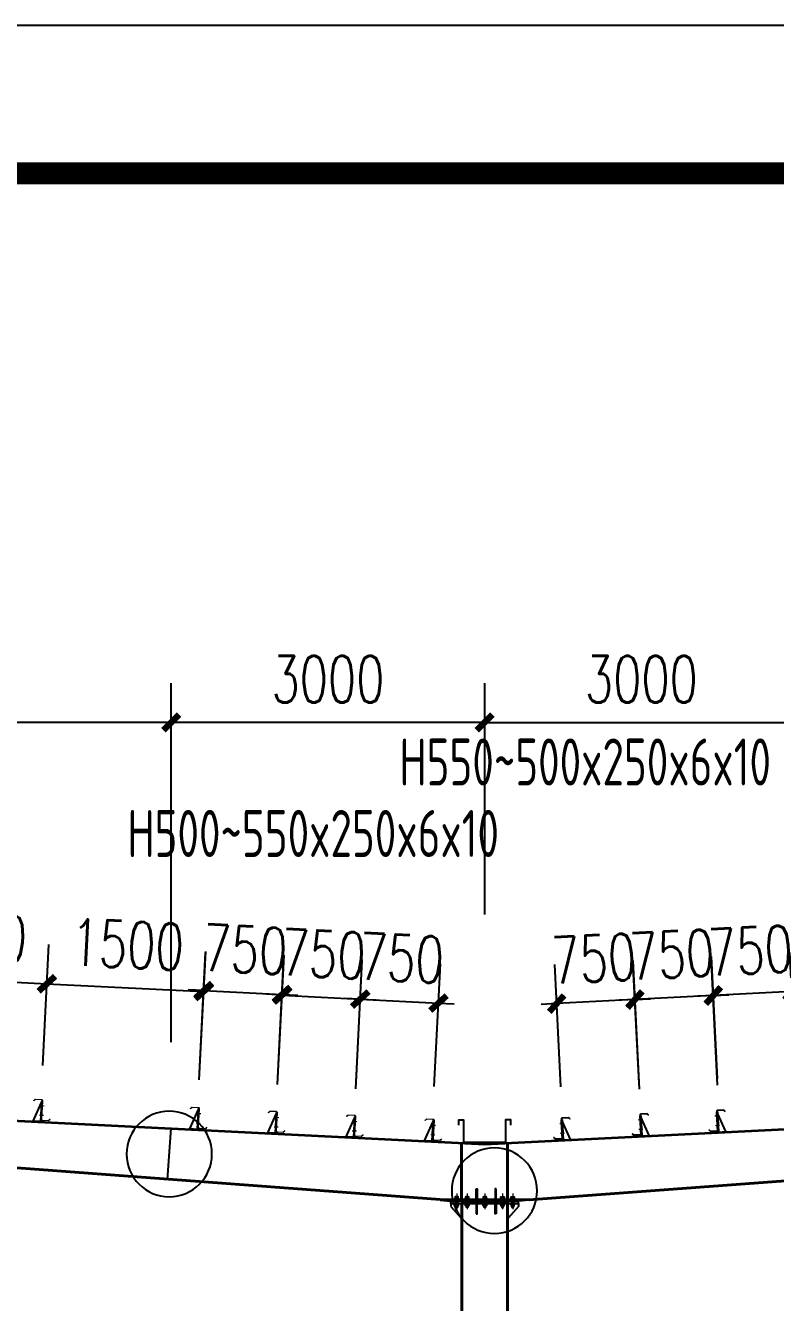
# Model space of a CAD drawing. Extents: x -33967 to 1773478, y -1022458 to -784650.
# Drawn here: x 1702030 to 1709207, y -950678 to -938458 of the extents above; entities that cross this region are included whole.
import ezdxf

# ---------------------------------------------------------------- set-up
doc = ezdxf.new("R2010")
doc.units = 0
doc.header["$LTSCALE"] = 1000
doc.header["$MEASUREMENT"] = 0
doc.linetypes.add('ACAD_ISO02W100', pattern=[15, 12, -3])
for name, color, linetype, lineweight in [('6', 253, 'Continuous', 13), ('檩条', 30, 'Continuous', 5), ('螺栓', 15, 'Continuous', 18)]:
    doc.layers.add(name, color=color, linetype=linetype, lineweight=lineweight)
for name, color, linetype in [('AXIS', 3, 'Continuous'), ('G L', 150, 'Continuous'), ('GL', 150, 'Continuous'), ('GZ', 50, 'Continuous'), ('PUB_TITLE', 4, 'Continuous'), ('SPACE', 7, 'Continuous'), ('TEXT', 7, 'Continuous'), ('天沟', 2, 'Continuous'), ('檩托板', 7, 'Continuous')]:
    doc.layers.add(name, color=color, linetype=linetype)
doc.styles.add('_TCH_DIM_T3', font='SIMPLEX', dxfattribs={"width": 0.705882, "bigfont": 'GBCBIG'})
doc.styles.add('TSSD_Norm', font='tssdeng.shx', dxfattribs={"bigfont": 'hztxt.shx'})
doc.dimstyles.new('TCH_150_1', dxfattribs={"dimtxt": 446.25, "dimasz": 150, "dimexe": 375, "dimexo": 450, "dimgap": 189.375, "dimtad": 1, "dimdec": 0, "dimzin": 0, "dimdsep": 46, "dimtxsty": '_TCH_DIM_T3', "dimblk": 'ARCHTICK', "dimcen": 0.09, "dimclrd": 256, "dimclre": 256, "dimclrt": 7, "dimazin": 2, "dimtfac": 1, "dimtdec": 0, "dimtix": 1, "dimtmove": 2, "dimatfit": 3, "dimfxl": 1, "dimtolj": 1, "dimtzin": 0, "dimarcsym": 0})
pattern_1 = [(180, (1878132.074, -883461.571), (-3e-12, -6.37031987), []), (180, (1878132.074, -883464.756), (-3e-12, -6.37031987), [3.18515994, -1.59257997])]
pattern_2 = [(180, (1878132.074, -883461.571), (-3e-12, -6.37031987), []), (180, (1878132.074, -883464.756), (-3e-12, -6.37031987), [3.18515994, -1.59257997])]
pattern_3 = [(180, (1877962.355, -883461.571), (-3e-12, -6.37031987), []), (180, (1877962.355, -883464.756), (-3e-12, -6.37031987), [3.18515994, -1.59257997])]
pattern_4 = [(180, (1877962.355, -883461.571), (-3e-12, -6.37031987), []), (180, (1877962.355, -883464.756), (-3e-12, -6.37031987), [3.18515994, -1.59257997])]
pattern_5 = [(180, (1877862.355, -883461.571), (-3e-12, -6.37031987), []), (180, (1877862.355, -883464.756), (-3e-12, -6.37031987), [3.18515994, -1.59257997])]
pattern_6 = [(180, (1877862.355, -883461.571), (-3e-12, -6.37031987), []), (180, (1877862.355, -883464.756), (-3e-12, -6.37031987), [3.18515994, -1.59257997])]
pattern_7 = [(180, (1878014.3554, -883461.571), (-3e-12, -6.37031987), []), (180, (1878014.3554, -883464.756), (-3e-12, -6.37031987), [3.18515994, -1.59257997])]
pattern_8 = [(180, (1878014.3554, -883461.571), (-3e-12, -6.37031987), []), (180, (1878014.3554, -883464.756), (-3e-12, -6.37031987), [3.18515994, -1.59257997])]
pattern_9 = [(180, (1877912.3554, -883461.571), (-3e-12, -6.37031987), []), (180, (1877912.3554, -883464.756), (-3e-12, -6.37031987), [3.18515994, -1.59257997])]
pattern_10 = [(180, (1877912.3554, -883461.571), (-3e-12, -6.37031987), []), (180, (1877912.3554, -883464.756), (-3e-12, -6.37031987), [3.18515994, -1.59257997])]

# ---------------------------------------------------------------- blocks, each defined once
blk = doc.blocks.new('LT')
at = {"layer": '檩托板', "elevation": 0}
for points in [[(1356482, 98210), (1356488, 98210), (1356498, 98018), (1356492, 98018)], [(1356488, 98200), (1356498, 98018), (1356568, 98022)]]:
    blk.add_lwpolyline(points, close=True, dxfattribs=at)
at = {"layer": '檩条', "color": 1, "linetype": 'Continuous'}
for p, q in [((1356504, 98171, -2), (1356464, 98169, -2)), ((1356509, 98080, -2), (1356469, 98078, -2))]:
    blk.add_line(p, q, dxfattribs=at)
at = {"layer": '檩条', "elevation": -2}
blk.add_lwpolyline([(1356481, 98215, -0.414214), (1356491, 98225), (1356547, 98228), (1356561, 98215), (1356563, 98218), (1356548, 98231), (1356488, 98228, 0.414214), (1356478, 98217), (1356488, 98041, -0.414214), (1356478, 98030), (1356423, 98027), (1356408, 98040), (1356406, 98038), (1356421, 98024), (1356481, 98027, 0.414214), (1356491, 98038), (1356481, 98215)], format="xyb", dxfattribs=at)
at = {"layer": '檩条', "color": 1, "linetype": 'Continuous'}
for points in [[(1356481, 98158, -2), (1356480, 98182, -2), (1356490, 98158, -2), (1356489, 98182, -2)], [(1356485, 98091, -2), (1356486, 98066, -2), (1356494, 98091, -2), (1356495, 98067, -2)]]:
    blk.add_solid(points, dxfattribs=at)
blk = doc.blocks.new('_ArchTick')
at = {"color": 0, "linetype": 'ByBlock', "const_width": 0.4}
blk.add_lwpolyline([(-0.5, -0.5), (0.5, 0.5)], dxfattribs=at)
blk = doc.blocks.new('*D783')
at = {"layer": 'AXIS', "lineweight": -2, "transparency": 16777216}
for p, q in [((1700696, -948334), (1700754, -947178)), ((1702195, -948409), (1702252, -947253)), ((1700735, -947553), (1702234, -947628))]:
    blk.add_line(p, q, dxfattribs=at)
at = {"layer": 'Defpoints', "color": 0, "transparency": 16777216}
for p in [(1702234, -947628), (1700674, -948784, 0), (1702172, -948859, 0)]:
    blk.add_point(p, dxfattribs=at)
at = {"layer": 'AXIS', "lineweight": -2, "transparency": 16777216, "xscale": 150, "yscale": 150, "zscale": 150}
for p, rotation in [((1700735, -947553), 177.1375947688727), ((1702234, -947628), 357.1375947688728)]:
    blk.add_blockref('_ArchTick', p, dxfattribs=dict(at, rotation=rotation))
at = {"layer": 'AXIS', "color": 7, "transparency": 16777216, "insert": (1701505, -947178), "char_height": 446.2, "attachment_point": 5, "rotation": 357.1376, "style": '_TCH_DIM_T3'}
blk.add_mtext('\\A1;1500', dxfattribs=at)
blk = doc.blocks.new('*D786')
at = {"layer": 'AXIS', "lineweight": -2, "transparency": 16777216}
for p, q in [((1702196, -948409), (1702254, -947253)), ((1703695, -948484), (1703752, -947328)), ((1702235, -947628), (1703734, -947703))]:
    blk.add_line(p, q, dxfattribs=at)
at = {"layer": 'Defpoints', "color": 0, "transparency": 16777216}
for p in [(1703734, -947703), (1702174, -948859, 0), (1703672, -948934, 0)]:
    blk.add_point(p, dxfattribs=at)
at = {"layer": 'AXIS', "lineweight": -2, "transparency": 16777216, "xscale": 150, "yscale": 150, "zscale": 150}
for p, rotation in [((1702235, -947628), 177.1375947688727), ((1703734, -947703), 357.1375947688728)]:
    blk.add_blockref('_ArchTick', p, dxfattribs=dict(at, rotation=rotation))
at = {"layer": 'AXIS', "color": 7, "transparency": 16777216, "insert": (1703005, -947253), "char_height": 446.2, "attachment_point": 5, "rotation": 357.1376, "style": '_TCH_DIM_T3'}
blk.add_mtext('\\A1;1500', dxfattribs=at)
blk = doc.blocks.new('*D787')
at = {"layer": 'AXIS', "lineweight": -2, "transparency": 16777216}
for p, q in [((1703693, -948549), (1703754, -947318)), ((1704445, -948529), (1704504, -947356)), ((1703736, -947693), (1703586, -947685)), ((1703736, -947693), (1704485, -947730)), ((1704485, -947730), (1704635, -947738))]:
    blk.add_line(p, q, dxfattribs=at)
at = {"layer": 'Defpoints', "color": 0, "transparency": 16777216}
for p in [(1704485, -947730), (1703670, -948999, 0), (1704423, -948979, 0)]:
    blk.add_point(p, dxfattribs=at)
at = {"layer": 'AXIS', "lineweight": -2, "transparency": 16777216, "xscale": 150, "yscale": 150, "zscale": 150}
for p, rotation in [((1703736, -947693), 357.1375947688728), ((1704485, -947730), 177.1375947688727)]:
    blk.add_blockref('_ArchTick', p, dxfattribs=dict(at, rotation=rotation))
at = {"layer": 'AXIS', "color": 7, "transparency": 16777216, "insert": (1704131, -947300), "char_height": 446.2, "attachment_point": 5, "rotation": 357.1376, "style": '_TCH_DIM_T3'}
blk.add_mtext('\\A1;750', dxfattribs=at)
blk = doc.blocks.new('*D788')
at = {"layer": 'AXIS', "lineweight": -2, "transparency": 16777216}
for p, q in [((1704442, -948593), (1704503, -947362)), ((1705194, -948573), (1705253, -947400)), ((1704485, -947737), (1704335, -947729)), ((1704485, -947737), (1705234, -947774)), ((1705234, -947774), (1705384, -947782))]:
    blk.add_line(p, q, dxfattribs=at)
at = {"layer": 'Defpoints', "color": 0, "transparency": 16777216}
for p in [(1705234, -947774), (1704419, -949042, 0), (1705171, -949022, 0)]:
    blk.add_point(p, dxfattribs=at)
at = {"layer": 'AXIS', "lineweight": -2, "transparency": 16777216, "xscale": 150, "yscale": 150, "zscale": 150}
for p, rotation in [((1704485, -947737), 357.1375947688728), ((1705234, -947774), 177.1375947688727)]:
    blk.add_blockref('_ArchTick', p, dxfattribs=dict(at, rotation=rotation))
at = {"layer": 'AXIS', "color": 7, "transparency": 16777216, "insert": (1704880, -947343), "char_height": 446.2, "attachment_point": 5, "rotation": 357.1376, "style": '_TCH_DIM_T3'}
blk.add_mtext('\\A1;750', dxfattribs=at)
blk = doc.blocks.new('*D789')
at = {"layer": 'AXIS', "lineweight": -2, "transparency": 16777216}
for p, q in [((1705190, -948632), (1705252, -947401)), ((1705942, -948612), (1706001, -947438)), ((1705233, -947775), (1705083, -947768)), ((1705233, -947775), (1705982, -947813)), ((1705982, -947813), (1706132, -947820))]:
    blk.add_line(p, q, dxfattribs=at)
at = {"layer": 'Defpoints', "color": 0, "transparency": 16777216}
for p in [(1705982, -947813), (1705168, -949081, 0), (1705920, -949061, 0)]:
    blk.add_point(p, dxfattribs=at)
at = {"layer": 'AXIS', "lineweight": -2, "transparency": 16777216, "xscale": 150, "yscale": 150, "zscale": 150}
for p, rotation in [((1705233, -947775), 357.1375947688728), ((1705982, -947813), 177.1375947688727)]:
    blk.add_blockref('_ArchTick', p, dxfattribs=dict(at, rotation=rotation))
at = {"layer": 'AXIS', "color": 7, "transparency": 16777216, "insert": (1705628, -947382), "char_height": 446.2, "attachment_point": 5, "rotation": 357.1376, "style": '_TCH_DIM_T3'}
blk.add_mtext('\\A1;750', dxfattribs=at)
blk = doc.blocks.new('*D769')
at = {"layer": 'AXIS', "lineweight": -2, "transparency": 16777216}
for p, q in [((1708653, -948539), (1708595, -947366)), ((1709405, -948559), (1709344, -947328)), ((1708613, -947740), (1708464, -947748)), ((1709363, -947703), (1708613, -947740)), ((1709363, -947703), (1709512, -947695))]:
    blk.add_line(p, q, dxfattribs=at)
at = {"layer": 'Defpoints', "color": 0, "transparency": 16777216}
for p in [(1708613, -947740), (1708676, -948989, 0), (1709428, -949009, 0)]:
    blk.add_point(p, dxfattribs=at)
at = {"layer": 'AXIS', "lineweight": -2, "transparency": 16777216, "xscale": 150, "yscale": 150, "zscale": 150}
for p, rotation in [((1709363, -947703), 182.8624052311272), ((1708613, -947740), 2.862405231127226)]:
    blk.add_blockref('_ArchTick', p, dxfattribs=dict(at, rotation=rotation))
at = {"layer": 'AXIS', "color": 7, "transparency": 16777216, "insert": (1708967, -947310), "char_height": 446.2, "attachment_point": 5, "rotation": 2.8624, "style": '_TCH_DIM_T3'}
blk.add_mtext('\\A1;750', dxfattribs=at)
blk = doc.blocks.new('*D770')
at = {"layer": 'AXIS', "lineweight": -2, "transparency": 16777216}
for p, q in [((1708653, -948598), (1708592, -947367)), ((1707901, -948578), (1707842, -947404)), ((1708610, -947741), (1707861, -947779)), ((1708610, -947741), (1708760, -947734)), ((1707861, -947779), (1707711, -947786))]:
    blk.add_line(p, q, dxfattribs=at)
at = {"layer": 'Defpoints', "color": 0, "transparency": 16777216}
for p in [(1707861, -947779), (1707924, -949027, 0), (1708676, -949047, 0)]:
    blk.add_point(p, dxfattribs=at)
at = {"layer": 'AXIS', "lineweight": -2, "transparency": 16777216, "xscale": 150, "yscale": 150, "zscale": 150}
for p, rotation in [((1707861, -947779), 2.862405231127226), ((1708610, -947741), 182.8624052311272)]:
    blk.add_blockref('_ArchTick', p, dxfattribs=dict(at, rotation=rotation))
at = {"layer": 'AXIS', "color": 7, "transparency": 16777216, "insert": (1708215, -947348), "char_height": 446.2, "attachment_point": 5, "rotation": 2.8624, "style": '_TCH_DIM_T3'}
blk.add_mtext('\\A1;750', dxfattribs=at)
blk = doc.blocks.new('*D771')
at = {"layer": 'AXIS', "lineweight": -2, "transparency": 16777216}
for p, q in [((1707153, -948616), (1707094, -947443)), ((1707905, -948636), (1707844, -947406)), ((1707113, -947818), (1706963, -947825)), ((1707862, -947780), (1707113, -947818)), ((1707862, -947780), (1708012, -947773))]:
    blk.add_line(p, q, dxfattribs=at)
at = {"layer": 'Defpoints', "color": 0, "transparency": 16777216}
for p in [(1707113, -947818), (1707175, -949066, 0), (1707928, -949086, 0)]:
    blk.add_point(p, dxfattribs=at)
at = {"layer": 'AXIS', "lineweight": -2, "transparency": 16777216, "xscale": 150, "yscale": 150, "zscale": 150}
for p, rotation in [((1707113, -947818), 2.862405231127226), ((1707862, -947780), 182.8624052311272)]:
    blk.add_blockref('_ArchTick', p, dxfattribs=dict(at, rotation=rotation))
at = {"layer": 'AXIS', "color": 7, "transparency": 16777216, "insert": (1707467, -947387), "char_height": 446.2, "attachment_point": 5, "rotation": 2.8624, "style": '_TCH_DIM_T3'}
blk.add_mtext('\\A1;750', dxfattribs=at)
blk = doc.blocks.new('*D1952')
at = {"layer": 'AXIS', "lineweight": -2, "transparency": 16777216}
for p, q in [((1697424, -948186), (1697424, -944752)), ((1703424, -947415), (1703424, -944752)), ((1703424, -945127), (1697424, -945127))]:
    blk.add_line(p, q, dxfattribs=at)
at = {"layer": 'Defpoints', "color": 0, "transparency": 16777216}
for p in [(1697424, -945127), (1703424, -947865), (1697424, -948636, 3)]:
    blk.add_point(p, dxfattribs=at)
at = {"layer": 'AXIS', "lineweight": -2, "transparency": 16777216, "xscale": 150, "yscale": 150, "zscale": 150, "rotation": 180}
blk.add_blockref('_ArchTick', (1697424, -945127), dxfattribs=at)
at = {"layer": 'AXIS', "lineweight": -2, "transparency": 16777216, "xscale": 150, "yscale": 150, "zscale": 150}
blk.add_blockref('_ArchTick', (1703424, -945127), dxfattribs=at)
at = {"layer": 'AXIS', "color": 7, "transparency": 16777216, "insert": (1700424, -944714), "char_height": 446.2, "attachment_point": 5, "style": '_TCH_DIM_T3'}
blk.add_mtext('\\A1;6000', dxfattribs=at)
blk = doc.blocks.new('*D1954')
at = {"layer": 'AXIS', "lineweight": -2, "transparency": 16777216}
for p, q in [((1706424, -946965), (1706424, -944752)), ((1709424, -948186), (1709424, -944752)), ((1706424, -945127), (1709424, -945127))]:
    blk.add_line(p, q, dxfattribs=at)
at = {"layer": 'Defpoints', "color": 0, "transparency": 16777216}
for p in [(1709424, -945127), (1706424, -947415), (1709424, -948636, 3)]:
    blk.add_point(p, dxfattribs=at)
at = {"layer": 'AXIS', "lineweight": -2, "transparency": 16777216, "xscale": 150, "yscale": 150, "zscale": 150, "rotation": 180}
blk.add_blockref('_ArchTick', (1706424, -945127), dxfattribs=at)
at = {"layer": 'AXIS', "lineweight": -2, "transparency": 16777216, "xscale": 150, "yscale": 150, "zscale": 150}
blk.add_blockref('_ArchTick', (1709424, -945127), dxfattribs=at)
at = {"layer": 'AXIS', "color": 7, "transparency": 16777216, "insert": (1707924, -944714), "char_height": 446.2, "attachment_point": 5, "style": '_TCH_DIM_T3'}
blk.add_mtext('\\A1;3000', dxfattribs=at)
blk = doc.blocks.new('*D1953')
at = {"layer": 'AXIS', "lineweight": -2, "transparency": 16777216}
for p, q in [((1703424, -948186), (1703424, -944752)), ((1706424, -946965), (1706424, -944752)), ((1706424, -945127), (1703424, -945127))]:
    blk.add_line(p, q, dxfattribs=at)
at = {"layer": 'Defpoints', "color": 0, "transparency": 16777216}
for p in [(1703424, -945127), (1706424, -947415), (1703424, -948636, 3)]:
    blk.add_point(p, dxfattribs=at)
at = {"layer": 'AXIS', "lineweight": -2, "transparency": 16777216, "xscale": 150, "yscale": 150, "zscale": 150, "rotation": 180}
blk.add_blockref('_ArchTick', (1703424, -945127), dxfattribs=at)
at = {"layer": 'AXIS', "lineweight": -2, "transparency": 16777216, "xscale": 150, "yscale": 150, "zscale": 150}
blk.add_blockref('_ArchTick', (1706424, -945127), dxfattribs=at)
at = {"layer": 'AXIS', "color": 7, "transparency": 16777216, "insert": (1704924, -944714), "char_height": 446.2, "attachment_point": 5, "style": '_TCH_DIM_T3'}
blk.add_mtext('\\A1;3000', dxfattribs=at)

msp = doc.modelspace()

# ---------------------------------------------------------------- hatches: boundary and pattern name
at = {"layer": '螺栓'}
h = msp.add_hatch(dxfattribs=at)
h.set_pattern_fill('BRASS', color=256, scale=1.0032, angle=180, style=0)
h.set_pattern_definition(pattern_5)
h.paths.add_polyline_path([(1706145.9, -949756.1), (1706145.9, -949769.8), (1706166, -949769.8), (1706166, -949756.1)])
h = msp.add_hatch(dxfattribs=at)
h.set_pattern_fill('BRASS', color=256, scale=1.0032, angle=180, style=0)
h.set_pattern_definition(pattern_6)
h.paths.add_polyline_path([(1706145.9, -949756.1), (1706145.9, -949769.8), (1706166, -949769.8), (1706166, -949756.1)])
h = msp.add_hatch(dxfattribs=at)
h.set_pattern_fill('BRASS', color=256, scale=1.0032, angle=180, style=0)
h.set_pattern_definition(pattern_5)
h.paths.add_polyline_path([(1706145.9, -949756.1), (1706145.9, -949769.8), (1706166, -949769.8), (1706166, -949756.1)])
h = msp.add_hatch(dxfattribs=at)
h.set_pattern_fill('BRASS', color=256, scale=1.0032, angle=180, style=0)
h.set_pattern_definition(pattern_6)
h.paths.add_polyline_path([(1706145.9, -949756.1), (1706145.9, -949769.8), (1706166, -949769.8), (1706166, -949756.1)])
h = msp.add_hatch(dxfattribs=at)
h.set_pattern_fill('BRASS', color=256, scale=1.0032, angle=180, style=0)
h.set_pattern_definition(pattern_3)
h.paths.add_polyline_path([(1706245.9, -949756.1), (1706245.9, -949769.8), (1706266, -949769.8), (1706266, -949756.1)])
h = msp.add_hatch(dxfattribs=at)
h.set_pattern_fill('BRASS', color=256, scale=1.0032, angle=180, style=0)
h.set_pattern_definition(pattern_4)
h.paths.add_polyline_path([(1706245.9, -949756.1), (1706245.9, -949769.8), (1706266, -949769.8), (1706266, -949756.1)])
h = msp.add_hatch(dxfattribs=at)
h.set_pattern_fill('BRASS', color=256, scale=1.0032, angle=180, style=0)
h.set_pattern_definition(pattern_3)
h.paths.add_polyline_path([(1706245.9, -949756.1), (1706245.9, -949769.8), (1706266, -949769.8), (1706266, -949756.1)])
h = msp.add_hatch(dxfattribs=at)
h.set_pattern_fill('BRASS', color=256, scale=1.0032, angle=180, style=0)
h.set_pattern_definition(pattern_4)
h.paths.add_polyline_path([(1706245.9, -949756.1), (1706245.9, -949769.8), (1706266, -949769.8), (1706266, -949756.1)])
h = msp.add_hatch(dxfattribs=at)
h.set_pattern_fill('BRASS', color=256, scale=1.0032, angle=180, style=0)
h.set_pattern_definition(pattern_1)
h.paths.add_polyline_path([(1706415.6, -949756.1), (1706415.6, -949769.8), (1706435.7, -949769.8), (1706435.7, -949756.1)])
h = msp.add_hatch(dxfattribs=at)
h.set_pattern_fill('BRASS', color=256, scale=1.0032, angle=180, style=0)
h.set_pattern_definition(pattern_2)
h.paths.add_polyline_path([(1706415.6, -949756.1), (1706415.6, -949769.8), (1706435.7, -949769.8), (1706435.7, -949756.1)])
h = msp.add_hatch(dxfattribs=at)
h.set_pattern_fill('BRASS', color=256, scale=1.0032, angle=180, style=0)
h.set_pattern_definition(pattern_1)
h.paths.add_polyline_path([(1706415.6, -949756.1), (1706415.6, -949769.8), (1706435.7, -949769.8), (1706435.7, -949756.1)])
h = msp.add_hatch(dxfattribs=at)
h.set_pattern_fill('BRASS', color=256, scale=1.0032, angle=180, style=0)
h.set_pattern_definition(pattern_2)
h.paths.add_polyline_path([(1706415.6, -949756.1), (1706415.6, -949769.8), (1706435.7, -949769.8), (1706435.7, -949756.1)])
h = msp.add_hatch(dxfattribs=at)
h.set_pattern_fill('BRASS', color=256, scale=1.0032, angle=180, style=0)
h.set_pattern_definition(pattern_7)
h.paths.add_polyline_path([(1706604.1, -949756.1), (1706604.1, -949769.8), (1706584, -949769.8), (1706584, -949756.1)])
h = msp.add_hatch(dxfattribs=at)
h.set_pattern_fill('BRASS', color=256, scale=1.0032, angle=180, style=0)
h.set_pattern_definition(pattern_8)
h.paths.add_polyline_path([(1706604.1, -949756.1), (1706604.1, -949769.8), (1706584, -949769.8), (1706584, -949756.1)])
h = msp.add_hatch(dxfattribs=at)
h.set_pattern_fill('BRASS', color=256, scale=1.0032, angle=180, style=0)
h.set_pattern_definition(pattern_7)
h.paths.add_polyline_path([(1706604.1, -949756.1), (1706604.1, -949769.8), (1706584, -949769.8), (1706584, -949756.1)])
h = msp.add_hatch(dxfattribs=at)
h.set_pattern_fill('BRASS', color=256, scale=1.0032, angle=180, style=0)
h.set_pattern_definition(pattern_8)
h.paths.add_polyline_path([(1706604.1, -949756.1), (1706604.1, -949769.8), (1706584, -949769.8), (1706584, -949756.1)])
h = msp.add_hatch(dxfattribs=at)
h.set_pattern_fill('BRASS', color=256, scale=1.0032, angle=180, style=0)
h.set_pattern_definition(pattern_9)
h.paths.add_polyline_path([(1706702.1, -949756.1), (1706702.1, -949769.8), (1706682, -949769.8), (1706682, -949756.1)])
h = msp.add_hatch(dxfattribs=at)
h.set_pattern_fill('BRASS', color=256, scale=1.0032, angle=180, style=0)
h.set_pattern_definition(pattern_10)
h.paths.add_polyline_path([(1706702.1, -949756.1), (1706702.1, -949769.8), (1706682, -949769.8), (1706682, -949756.1)])
h = msp.add_hatch(dxfattribs=at)
h.set_pattern_fill('BRASS', color=256, scale=1.0032, angle=180, style=0)
h.set_pattern_definition(pattern_9)
h.paths.add_polyline_path([(1706702.1, -949756.1), (1706702.1, -949769.8), (1706682, -949769.8), (1706682, -949756.1)])
h = msp.add_hatch(dxfattribs=at)
h.set_pattern_fill('BRASS', color=256, scale=1.0032, angle=180, style=0)
h.set_pattern_definition(pattern_10)
h.paths.add_polyline_path([(1706702.1, -949756.1), (1706702.1, -949769.8), (1706682, -949769.8), (1706682, -949756.1)])

# ---------------------------------------------------------------- linework, layer by layer
at = {"layer": '6', "linetype": 'ACAD_ISO02W100', "ltscale": 2}
for p, q in [((1706156, -949633.6), (1706156, -949785.9)), ((1706256, -949633.6), (1706256, -949785.9)), ((1706425.7, -949633.6), (1706425.7, -949785.9)), ((1706594, -949633.6), (1706594, -949785.9)), ((1706692, -949633.6), (1706692, -949785.9))]:
    msp.add_line(p, q, dxfattribs=at)
at = {"layer": 'AXIS'}
for points in [[(1703814.5, -949257.2, 1), (1702996.6, -949257.2, 1)], [(1706926.3, -949608.5, 1), (1706108.3, -949608.5, 1)]]:
    msp.add_lwpolyline(points, format="xyb", close=True, dxfattribs=at)
at = {"layer": 'G L'}
msp.add_line((1703387.2, -949505.8), (1703423.9, -949008.6), dxfattribs=at)
for points in [[(1697423.9, -948708.6), (1706423.9, -949158.6), (1715673.9, -948696.1)], [(1715673.9, -948706.1), (1706423.9, -949168.6), (1697423.9, -948718.6)], [(1706198.4, -949157.3), (1697423.9, -948718.6)], [(1705999, -949689.7), (1697423.9, -949049)], [(1705999, -949699.8), (1697423.9, -949059)], [(1706848.9, -949689.9), (1715673.9, -949036.5)], [(1706848.9, -949699.9), (1715673.9, -949046.5)]]:
    msp.add_lwpolyline(points, dxfattribs=at)
at = {"layer": 'GL'}
for p, q in [((1706199, -949689.7), (1706199, -949157.3)), ((1706209, -949689.7), (1706209, -949157.8)), ((1706639, -949689.7), (1706639, -949157.8)), ((1706649, -949689.7), (1706649, -949157.3)), ((1705999, -949699.7), (1705999, -949689.7)), ((1705999, -949689.7), (1706849, -949689.7)), ((1705999, -949699.7), (1706099, -949709.7)), ((1706849, -949699.7), (1706749, -949709.7)), ((1706849, -949699.7), (1706849, -949689.7)), ((1706099, -949729.7), (1706099, -949709.7)), ((1706099, -949709.7), (1706749, -949709.7)), ((1706099, -949729.7), (1706749, -949729.7)), ((1706099, -949729.7), (1706099, -949759.7)), ((1706099, -949759.7), (1706199, -949869.7)), ((1706749, -949759.7), (1706649, -949869.7)), ((1706749, -949729.7), (1706749, -949709.7)), ((1706749, -949729.7), (1706749, -949759.7))]:
    msp.add_line(p, q, dxfattribs=at)
for points in [[(1706341.2, -949589.7), (1706351.2, -949589.7), (1706351.2, -949689.7), (1706341.2, -949689.7)], [(1706535.4, -949589.7), (1706525.4, -949589.7), (1706525.4, -949689.7), (1706535.4, -949689.7)], [(1706341.2, -949829.7), (1706351.2, -949829.7), (1706351.2, -949729.7), (1706341.2, -949729.7)], [(1706535.4, -949829.7), (1706525.4, -949829.7), (1706525.4, -949729.7), (1706535.4, -949729.7)]]:
    msp.add_lwpolyline(points, close=True, dxfattribs=at)
at = {"layer": 'GZ'}
for points in [[(1706649, -949729.7), (1706199, -949729.7), (1706198.9, -958099.1), (1706648.9, -958099.1), (1706649, -949699.8)], [(1706209, -949729.7), (1706639, -949729.7)]]:
    msp.add_lwpolyline(points, dxfattribs=at)
msp.add_lwpolyline([(1706639, -949729.7), (1706209, -949729.7), (1706208.9, -958099.1), (1706638.9, -958099.1)], close=True, dxfattribs=at)
at = {"layer": 'PUB_TITLE'}
msp.add_lwpolyline([(1654677.7, -1022458.4), (1773477.7, -1022458.4), (1773477.7, -938458.4), (1654677.7, -938458.4)], close=True, dxfattribs=at)
at = {"layer": 'PUB_TITLE', "const_width": 212.1}
msp.add_lwpolyline([(1657498, -1021044.2), (1657498, -939872.6), (1771477.7, -939872.6), (1771477.7, -1021044.2)], close=True, dxfattribs=at)
at = {"layer": '天沟', "linetype": 'ByBlock'}
msp.add_lwpolyline([(1706673.4, -948981.2), (1706673.4, -948931.2), (1706623.4, -948931.2), (1706623.4, -949148.6), (1706223.4, -949148.6), (1706223.4, -948932), (1706173.4, -948932), (1706173.4, -948982)], dxfattribs=at)
at = {"layer": '螺栓'}
for p, q in [((1706131.9, -949689.7), (1706131.9, -949683.7)), ((1706131.9, -949689.7), (1706131.9, -949683.7)), ((1706131.9, -949689.7), (1706131.9, -949683.7)), ((1706131.9, -949689.7), (1706131.9, -949683.7)), ((1706174, -949667.7), (1706137.9, -949667.7)), ((1706145.9, -949683.7), (1706145.9, -949729.7)), ((1706146.9, -949683.7), (1706146.9, -949667.7)), ((1706165, -949683.7), (1706165, -949667.7)), ((1706166, -949683.7), (1706166, -949729.7)), ((1706231.9, -949689.7), (1706231.9, -949683.7)), ((1706231.9, -949689.7), (1706231.9, -949683.7)), ((1706231.9, -949689.7), (1706231.9, -949683.7)), ((1706231.9, -949689.7), (1706231.9, -949683.7)), ((1706274, -949667.7), (1706237.9, -949667.7)), ((1706245.9, -949683.7), (1706245.9, -949729.7)), ((1706246.9, -949683.7), (1706246.9, -949667.7)), ((1706265, -949683.7), (1706265, -949667.7)), ((1706266, -949683.7), (1706266, -949729.7)), ((1706401.6, -949689.7), (1706401.6, -949683.7)), ((1706401.6, -949689.7), (1706401.6, -949683.7)), ((1706401.6, -949689.7), (1706401.6, -949683.7)), ((1706401.6, -949689.7), (1706401.6, -949683.7)), ((1706443.7, -949667.7), (1706407.6, -949667.7)), ((1706415.6, -949683.7), (1706415.6, -949729.7)), ((1706416.7, -949683.7), (1706416.7, -949667.7)), ((1706434.7, -949683.7), (1706434.7, -949667.7)), ((1706435.7, -949683.7), (1706435.7, -949729.7)), ((1706576, -949667.7), (1706612.1, -949667.7)), ((1706584, -949683.7), (1706584, -949729.7)), ((1706585, -949683.7), (1706585, -949667.7)), ((1706603.1, -949683.7), (1706603.1, -949667.7)), ((1706604.1, -949683.7), (1706604.1, -949729.7)), ((1706618.1, -949689.7), (1706618.1, -949683.7)), ((1706618.1, -949689.7), (1706618.1, -949683.7)), ((1706618.1, -949689.7), (1706618.1, -949683.7)), ((1706618.1, -949689.7), (1706618.1, -949683.7)), ((1706674, -949667.7), (1706710.1, -949667.7)), ((1706682, -949683.7), (1706682, -949729.7)), ((1706683, -949683.7), (1706683, -949667.7)), ((1706701.1, -949683.7), (1706701.1, -949667.7)), ((1706702.1, -949683.7), (1706702.1, -949729.7)), ((1706716.1, -949689.7), (1706716.1, -949683.7)), ((1706716.1, -949689.7), (1706716.1, -949683.7)), ((1706716.1, -949689.7), (1706716.1, -949683.7)), ((1706716.1, -949689.7), (1706716.1, -949683.7)), ((1706174, -949751.8), (1706137.9, -949751.8)), ((1706146.9, -949751.8), (1706146.9, -949735.8)), ((1706165, -949751.8), (1706165, -949735.8)), ((1706274, -949751.8), (1706237.9, -949751.8)), ((1706246.9, -949751.8), (1706246.9, -949735.8)), ((1706265, -949751.8), (1706265, -949735.8)), ((1706443.7, -949751.8), (1706407.6, -949751.8)), ((1706416.7, -949751.8), (1706416.7, -949735.8)), ((1706434.7, -949751.8), (1706434.7, -949735.8)), ((1706576, -949751.8), (1706612.1, -949751.8)), ((1706585, -949751.8), (1706585, -949735.8)), ((1706603.1, -949751.8), (1706603.1, -949735.8)), ((1706674, -949751.8), (1706710.1, -949751.8)), ((1706683, -949751.8), (1706683, -949735.8)), ((1706701.1, -949751.8), (1706701.1, -949735.8))]:
    msp.add_line(p, q, dxfattribs=at)
for points in [[(1706180, -949683.7), (1706180, -949689.7), (1706131.9, -949689.7), (1706131.9, -949683.7)], [(1706280, -949683.7), (1706280, -949689.7), (1706231.9, -949689.7), (1706231.9, -949683.7)], [(1706449.8, -949683.7), (1706449.8, -949689.7), (1706401.6, -949689.7), (1706401.6, -949683.7)], [(1706569.9, -949683.7), (1706569.9, -949689.7), (1706618.1, -949689.7), (1706618.1, -949683.7)], [(1706667.9, -949683.7), (1706667.9, -949689.7), (1706716.1, -949689.7), (1706716.1, -949683.7)], [(1706180, -949729.7), (1706180, -949735.8), (1706131.9, -949735.8), (1706131.9, -949729.7)], [(1706280, -949729.7), (1706280, -949735.8), (1706231.9, -949735.8), (1706231.9, -949729.7)], [(1706449.8, -949729.7), (1706449.8, -949735.8), (1706401.6, -949735.8), (1706401.6, -949729.7)], [(1706569.9, -949729.7), (1706569.9, -949735.8), (1706618.1, -949735.8), (1706618.1, -949729.7)], [(1706667.9, -949729.7), (1706667.9, -949735.8), (1706716.1, -949735.8), (1706716.1, -949729.7)]]:
    msp.add_lwpolyline(points, close=True, dxfattribs=at)
for points in [[(1706174, -949683.7), (1706174, -949667.7), (1706169.8, -949663.4), (1706142.2, -949663.4), (1706137.9, -949667.7), (1706137.9, -949683.7)], [(1706274, -949683.7), (1706274, -949667.7), (1706269.8, -949663.4), (1706242.2, -949663.4), (1706237.9, -949667.7), (1706237.9, -949683.7)], [(1706443.7, -949683.7), (1706443.7, -949667.7), (1706439.5, -949663.4), (1706411.9, -949663.4), (1706407.6, -949667.7), (1706407.6, -949683.7)], [(1706576, -949683.7), (1706576, -949667.7), (1706580.2, -949663.4), (1706607.8, -949663.4), (1706612.1, -949667.7), (1706612.1, -949683.7)], [(1706674, -949683.7), (1706674, -949667.7), (1706678.2, -949663.4), (1706705.8, -949663.4), (1706710.1, -949667.7), (1706710.1, -949683.7)], [(1706174, -949735.8), (1706174, -949751.8), (1706169.8, -949756.1), (1706142.2, -949756.1), (1706137.9, -949751.8), (1706137.9, -949735.8)], [(1706166, -949756.1), (1706166, -949769.8), (1706145.9, -949769.8), (1706145.9, -949756.1)], [(1706274, -949735.8), (1706274, -949751.8), (1706269.8, -949756.1), (1706242.2, -949756.1), (1706237.9, -949751.8), (1706237.9, -949735.8)], [(1706266, -949756.1), (1706266, -949769.8), (1706245.9, -949769.8), (1706245.9, -949756.1)], [(1706443.7, -949735.8), (1706443.7, -949751.8), (1706439.5, -949756.1), (1706411.9, -949756.1), (1706407.6, -949751.8), (1706407.6, -949735.8)], [(1706435.7, -949756.1), (1706435.7, -949769.8), (1706415.6, -949769.8), (1706415.6, -949756.1)], [(1706576, -949735.8), (1706576, -949751.8), (1706580.2, -949756.1), (1706607.8, -949756.1), (1706612.1, -949751.8), (1706612.1, -949735.8)], [(1706584, -949756.1), (1706584, -949769.8), (1706604.1, -949769.8), (1706604.1, -949756.1)], [(1706674, -949735.8), (1706674, -949751.8), (1706678.2, -949756.1), (1706705.8, -949756.1), (1706710.1, -949751.8), (1706710.1, -949735.8)], [(1706682, -949756.1), (1706682, -949769.8), (1706702.1, -949769.8), (1706702.1, -949756.1)]]:
    msp.add_lwpolyline(points, dxfattribs=at)

# ---------------------------------------------------------------- block references
at = {"layer": 'SPACE', "xscale": -1, "rotation": 0.1868720425198944}
for p in [(3058984.3, -1042539.5, -0.3), (3060484.3, -1042614.5, -0.3), (3061230.3, -1042651.8, -0.3), (3061978.5, -1042689.2, -0.3), (3062730.1, -1042726.8, -0.3)]:
    msp.add_blockref('LT', p, dxfattribs=at)
at = {"layer": 'SPACE', "rotation": 359.8131279574802}
for p in [(351850.7, -1042640.2, -0.3), (350365, -1042714.4, -0.3), (351117, -1042676.8, -0.3)]:
    msp.add_blockref('LT', p, dxfattribs=at)

# ---------------------------------------------------------------- texts
at = {"layer": 'TEXT', "style": 'TSSD_Norm', "width": 0.7}
for s, p in [('H550~500x250x6x10', (1705608.3, -945730.8, -2.6)), ('H500~550x250x6x10', (1703005.3, -946414.9, -2.6))]:
    msp.add_text(s, height=450, dxfattribs=at).set_placement(p)

# ---------------------------------------------------------------- dimensions: what is measured, and where the dimension line sits
at = {"layer": 'AXIS'}
for base, p1, p2, angle, picture, middle in [((1697423.9, -945126.6, -2.6), (1703423.9, -947865.3, -2.6), (1697423.9, -948636), 180, '*D1952', (1700423.9, -944714.1, -2.6)), ((1703423.9, -945126.6, -2.6), (1706423.9, -947415.3, -2.6), (1703423.9, -948636), 180, '*D1953', (1704923.9, -944714.1, -2.6)), ((1709423.9, -945126.6, -2.6), (1706423.9, -947415.3, -2.6), (1709423.9, -948636), 0, '*D1954', (1707923.9, -944714.1, -2.6)), ((1702233.6, -947627.9, 0), (1700673.9, -948783.7), (1702172.1, -948858.6), 177.13759, '*D783', (1701505.1, -947178.4, 0)), ((1703733.6, -947702.9, 0), (1702173.9, -948858.7), (1703672.1, -948933.6), 177.13759, '*D786', (1703005.1, -947253.4, 0)), ((1704485, -947730.4, 0), (1703670.4, -948998.6), (1704422.5, -948978.6), 177.13759, '*D787', (1704130.9, -947299.7, 0)), ((1708613.4, -947740.4, 0), (1709427.9, -949008.6), (1708675.8, -948988.6), 2.86241, '*D769', (1708967.4, -947309.7, 0)), ((1705233.9, -947774.1, -0.1), (1704419.4, -949042.2, 0), (1705171.5, -949022.2, 0), 177.13759, '*D788', (1704879.9, -947343.4, -0.1)), ((1705982.1, -947812.9, -0.1), (1705167.6, -949081.1, 0), (1705919.7, -949061.1, 0), 177.13759, '*D789', (1705628.1, -947382.2, -0.1)), ((1707113, -947817.6, 0), (1707927.5, -949085.8), (1707175.4, -949065.8), 2.86241, '*D771', (1707467, -947386.9, 0)), ((1707861.2, -947778.8, 0), (1708675.7, -949047), (1707923.6, -949027), 2.86241, '*D770', (1708215.2, -947348.1, 0))]:
    dim = msp.add_linear_dim(base=base, p1=p1, p2=p2, angle=angle, dimstyle='TCH_150_1', dxfattribs=at)
    dim.commit()
    dim.dimension.update_dxf_attribs({"geometry": picture, "text_midpoint": middle})

doc.saveas('drawing.dxf')
